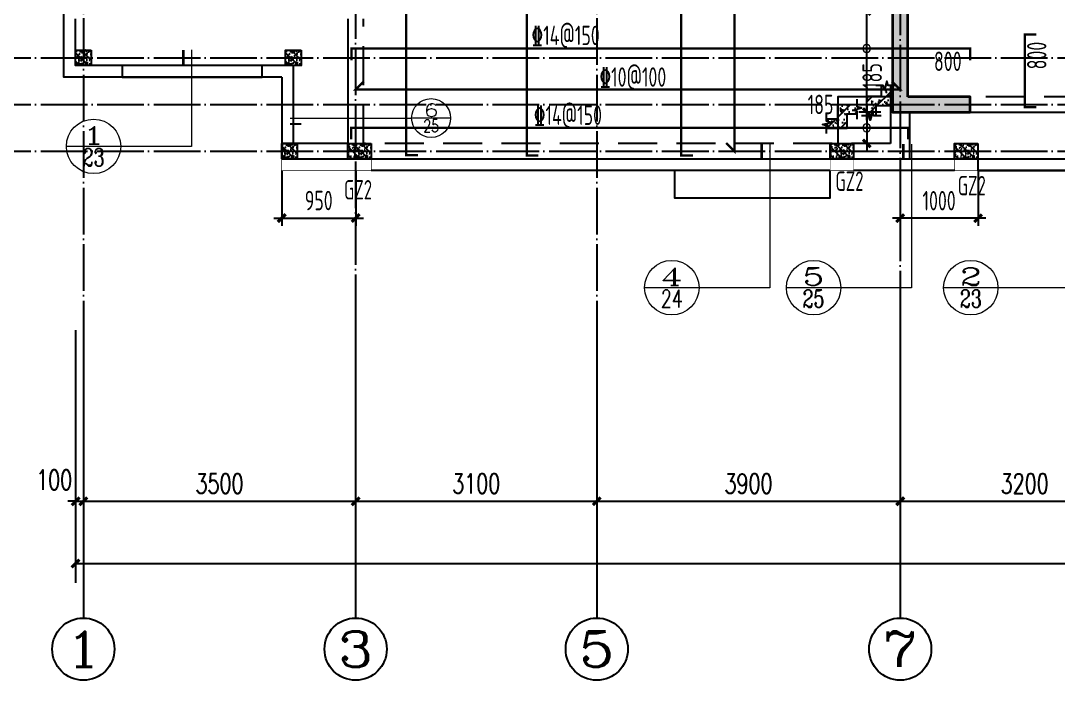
# Model space of a CAD drawing. Extents: x 393367 to 3005760, y 4998 to 826018.
# Drawn here: x 2492006 to 2505342, y 275819 to 284295 of the extents above; entities that cross this region are included whole.
import ezdxf
from ezdxf.enums import TextEntityAlignment as Align

# ---------------------------------------------------------------- set-up
doc = ezdxf.new("R2010")
doc.units = 0
doc.header["$LTSCALE"] = 1000
doc.linetypes.add('DASHED', pattern=[0.75, 0.5, -0.25])
doc.linetypes.add('DOTE', pattern=[2.42, 2, -0.2, 0.02, -0.2])
doc.layers.get('0').update_dxf_attribs({"linetype": 'CONTINUOUS'})
doc.layers.get('Defpoints').update_dxf_attribs({"linetype": 'CONTINUOUS'})
for name, color, linetype in [('AXIS', 3, 'CONTINUOUS'), ('AXIS_TEXT', 7, 'CONTINUOUS'), ('COLU', 7, 'CONTINUOUS'), ('DIM', 3, 'CONTINUOUS'), ('DOTE', 8, 'DOTE'), ('PUB_TEXT', 7, 'CONTINUOUS'), ('ROOF', 183, 'CONTINUOUS'), ('S-板正筋', 2, 'CONTINUOUS'), ('S-板正筋文字', 3, 'CONTINUOUS'), ('S-板负筋', 13, 'CONTINUOUS'), ('S-板负筋文字', 4, 'CONTINUOUS'), ('S-板负筋标注', 7, 'CONTINUOUS'), ('S-构造柱', 212, 'CONTINUOUS'), ('S-构造柱编号', 130, 'CONTINUOUS'), ('S-梁', 4, 'DASHED'), ('S-梁实线', 4, 'CONTINUOUS'), ('S-砼墙', 150, 'CONTINUOUS'), ('S-砼墙填充', 251, 'CONTINUOUS'), ('THIN', 7, 'CONTINUOUS'), ('看线', 251, 'CONTINUOUS')]:
    doc.layers.add(name, color=color, linetype=linetype)
doc.layers.add('DIM_IDEN', color=3, linetype='CONTINUOUS', lineweight=15)
doc.layers.add('REIN', color=1, linetype='CONTINUOUS', lineweight=18)
doc.styles.add('_TCH_AXIS', font='COMPLEX', dxfattribs={"bigfont": 'GBCBIG'})
doc.styles.add('_TCH_DIM_T3', font='SIMPLEX', dxfattribs={"width": 0.705882, "bigfont": 'GBCBIG'})
doc.styles.add('_TCH_LABEL', font='COMPLEX', dxfattribs={"bigfont": 'GBCBIG'})
doc.styles.add('COMPLEX', font='COMPLEX')
doc.styles.add('TSSD_Rein', font='Tssdeng.shx', dxfattribs={"width": 0.7, "bigfont": 'hztxt.shx'})
doc.dimstyles.new('_TCH_ARCH&&100', dxfattribs={"dimtxt": 255, "dimasz": 100, "dimexe": 250, "dimexo": 300, "dimgap": 100, "dimtad": 1, "dimdec": 0, "dimzin": 0, "dimdsep": 46, "dimtxsty": '_TCH_DIM_T3', "dimblk": 'ARCHTICK', "dimcen": 0.09, "dimclrt": 7, "dimazin": 2, "dimtfac": 1, "dimtdec": 0, "dimtix": 1, "dimtmove": 2, "dimatfit": 3, "dimldrblk": 'ARCHTICK', "dimfxl": 1, "dimtolj": 1, "dimtzin": 0, "dimarcsym": 0})
doc.dimstyles.new('TSSD_100_100$0', dxfattribs={"dimtxt": 250, "dimasz": 100, "dimexe": 100, "dimexo": 250, "dimgap": 100, "dimtad": 1, "dimdec": 0, "dimzin": 0, "dimdsep": 46, "dimtxsty": 'TSSD_Rein', "dimblk": 'ARCHTICK', "dimcen": 0, "dimdle": 100, "dimclrt": 7, "dimadec": 0, "dimazin": 0, "dimtfac": 1, "dimtdec": 0, "dimtix": 1, "dimtmove": 2, "dimatfit": 3, "dimldrblk": '_tsdbk', "dimfxl": 1, "dimtolj": 1, "dimtzin": 0, "dimarcsym": 0})

# ---------------------------------------------------------------- blocks, each defined once
blk = doc.blocks.new('_ArchTick')
at = {"color": 0, "linetype": 'ByBlock', "const_width": 0.4}
blk.add_lwpolyline([(-0.5, -0.5), (0.5, 0.5)], dxfattribs=at)
blk = doc.blocks.new('*D3238')
at = {"layer": 'AXIS', "color": 0, "lineweight": -2}
for p, q in [((6700, 4500), (6700, 2050)), ((6800, 4500), (6800, 2050)), ((6700, 2300), (6600, 2300)), ((6700, 2300), (6800, 2300)), ((6800, 2300), (6900, 2300))]:
    blk.add_line(p, q, dxfattribs=at)
at = {"layer": 'Defpoints', "color": 0}
for p in [(6700, 4800), (6800, 4800), (6800, 2300)]:
    blk.add_point(p, dxfattribs=at)
at = {"layer": 'AXIS', "color": 0, "lineweight": -2, "xscale": 100, "yscale": 100, "zscale": 100}
blk.add_blockref('_ArchTick', (6700, 2300), dxfattribs=at)
at = {"layer": 'AXIS', "color": 0, "lineweight": -2, "xscale": 100, "yscale": 100, "zscale": 100, "rotation": 180}
blk.add_blockref('_ArchTick', (6800, 2300), dxfattribs=at)
at = {"layer": 'AXIS', "color": 7, "insert": (6425, 2575), "char_height": 255, "attachment_point": 5, "style": '_TCH_DIM_T3'}
blk.add_mtext('\\A1;100', dxfattribs=at)
blk = doc.blocks.new('*D3239')
at = {"layer": 'AXIS', "color": 0, "lineweight": -2}
for p, q in [((6800, 4500), (6800, 2050)), ((10300, 4500), (10300, 2050)), ((6800, 2300), (10300, 2300))]:
    blk.add_line(p, q, dxfattribs=at)
at = {"layer": 'Defpoints', "color": 0}
for p in [(6800, 4800), (10300, 4800), (10300, 2300)]:
    blk.add_point(p, dxfattribs=at)
at = {"layer": 'AXIS', "color": 0, "lineweight": -2, "xscale": 100, "yscale": 100, "zscale": 100, "rotation": 180}
blk.add_blockref('_ArchTick', (6800, 2300), dxfattribs=at)
at = {"layer": 'AXIS', "color": 0, "lineweight": -2, "xscale": 100, "yscale": 100, "zscale": 100}
blk.add_blockref('_ArchTick', (10300, 2300), dxfattribs=at)
at = {"layer": 'AXIS', "color": 7, "insert": (8550, 2527), "char_height": 255, "attachment_point": 5, "style": '_TCH_DIM_T3'}
blk.add_mtext('\\A1;3500', dxfattribs=at)
blk = doc.blocks.new('*D3240')
at = {"layer": 'AXIS', "color": 0, "lineweight": -2}
for p, q in [((10300, 4500), (10300, 2050)), ((13400, 4500), (13400, 2050)), ((10300, 2300), (13400, 2300))]:
    blk.add_line(p, q, dxfattribs=at)
at = {"layer": 'Defpoints', "color": 0}
for p in [(10300, 4800), (13400, 4800), (13400, 2300)]:
    blk.add_point(p, dxfattribs=at)
at = {"layer": 'AXIS', "color": 0, "lineweight": -2, "xscale": 100, "yscale": 100, "zscale": 100, "rotation": 180}
blk.add_blockref('_ArchTick', (10300, 2300), dxfattribs=at)
at = {"layer": 'AXIS', "color": 0, "lineweight": -2, "xscale": 100, "yscale": 100, "zscale": 100}
blk.add_blockref('_ArchTick', (13400, 2300), dxfattribs=at)
at = {"layer": 'AXIS', "color": 7, "insert": (11850, 2527), "char_height": 255, "attachment_point": 5, "style": '_TCH_DIM_T3'}
blk.add_mtext('\\A1;3100', dxfattribs=at)
blk = doc.blocks.new('*D3241')
at = {"layer": 'AXIS', "color": 0, "lineweight": -2}
for p, q in [((13400, 4500), (13400, 2050)), ((17300, 4500), (17300, 2050)), ((13400, 2300), (17300, 2300))]:
    blk.add_line(p, q, dxfattribs=at)
at = {"layer": 'Defpoints', "color": 0}
for p in [(13400, 4800), (17300, 4800), (17300, 2300)]:
    blk.add_point(p, dxfattribs=at)
at = {"layer": 'AXIS', "color": 0, "lineweight": -2, "xscale": 100, "yscale": 100, "zscale": 100, "rotation": 180}
blk.add_blockref('_ArchTick', (13400, 2300), dxfattribs=at)
at = {"layer": 'AXIS', "color": 0, "lineweight": -2, "xscale": 100, "yscale": 100, "zscale": 100}
blk.add_blockref('_ArchTick', (17300, 2300), dxfattribs=at)
at = {"layer": 'AXIS', "color": 7, "insert": (15350, 2527), "char_height": 255, "attachment_point": 5, "style": '_TCH_DIM_T3'}
blk.add_mtext('\\A1;3900', dxfattribs=at)
blk = doc.blocks.new('*D3242')
at = {"layer": 'AXIS', "color": 0, "lineweight": -2}
for p, q in [((17300, 4500), (17300, 2050)), ((20500, 4500), (20500, 2050)), ((17300, 2300), (20500, 2300))]:
    blk.add_line(p, q, dxfattribs=at)
at = {"layer": 'Defpoints', "color": 0}
for p in [(17300, 4800), (20500, 4800), (20500, 2300)]:
    blk.add_point(p, dxfattribs=at)
at = {"layer": 'AXIS', "color": 0, "lineweight": -2, "xscale": 100, "yscale": 100, "zscale": 100, "rotation": 180}
blk.add_blockref('_ArchTick', (17300, 2300), dxfattribs=at)
at = {"layer": 'AXIS', "color": 0, "lineweight": -2, "xscale": 100, "yscale": 100, "zscale": 100}
blk.add_blockref('_ArchTick', (20500, 2300), dxfattribs=at)
at = {"layer": 'AXIS', "color": 7, "insert": (18900, 2527), "char_height": 255, "attachment_point": 5, "style": '_TCH_DIM_T3'}
blk.add_mtext('\\A1;3200', dxfattribs=at)
blk = doc.blocks.new('*D3247')
at = {"layer": 'AXIS', "color": 0, "lineweight": -2}
for p, q in [((6700, 4500), (6700, 1250)), ((61700, 4500), (61700, 1250)), ((6700, 1500), (61700, 1500))]:
    blk.add_line(p, q, dxfattribs=at)
at = {"layer": 'Defpoints', "color": 0}
for p in [(6700, 4800), (61700, 4800), (61700, 1500)]:
    blk.add_point(p, dxfattribs=at)
at = {"layer": 'AXIS', "color": 0, "lineweight": -2, "xscale": 100, "yscale": 100, "zscale": 100, "rotation": 180}
blk.add_blockref('_ArchTick', (6700, 1500), dxfattribs=at)
at = {"layer": 'AXIS', "color": 0, "lineweight": -2, "xscale": 100, "yscale": 100, "zscale": 100}
blk.add_blockref('_ArchTick', (61700, 1500), dxfattribs=at)
at = {"layer": 'AXIS', "color": 7, "insert": (34200, 1727), "char_height": 255, "attachment_point": 5, "style": '_TCH_DIM_T3'}
blk.add_mtext('\\A1;55000', dxfattribs=at)
blk = doc.blocks.new('_axiso')
blk.add_circle((0, 0), 0.5)
at = {"layer": 'AXIS_TEXT', "style": 'COMPLEX', "width": 1.041667}
blk.add_attdef('A', text='', height=0.56, dxfattribs=at).set_placement((-0.25, -0.28), (0.25, -0.28), align=Align.FIT)
blk = doc.blocks.new('*D752')
at = {"layer": 'Defpoints', "color": 0, "transparency": 16777216}
for p in [(2502881, 284419), (2503311, 284419), (2503311, 283119)]:
    blk.add_point(p, dxfattribs=at)
at = {"layer": 'DIM', "color": 0, "lineweight": -2, "transparency": 16777216}
for p, q in [((2502881, 283019), (2502881, 284519)), ((2503061, 284419), (2502781, 284419)), ((2503061, 283119), (2502781, 283119))]:
    blk.add_line(p, q, dxfattribs=at)
at = {"layer": 'DIM', "color": 0, "lineweight": -2, "transparency": 16777216, "xscale": 100, "yscale": 100, "zscale": 100}
for p, rotation in [((2502881, 284419), 90), ((2502881, 283119), 270)]:
    blk.add_blockref('_ArchTick', p, dxfattribs=dict(at, rotation=rotation))
blk = doc.blocks.new('_tsdbk')
blk.add_line((-1, 0), (0, 0))
at = {"const_width": 0.5}
blk.add_lwpolyline([(-0.7, -0.7), (0.7, 0.7)], dxfattribs=at)
blk = doc.blocks.new('*D753')
at = {"layer": 'Defpoints', "color": 0, "transparency": 16777216}
for p in [(2503186, 283119), (2502881, 282719), (2503186, 282719)]:
    blk.add_point(p, dxfattribs=at)
at = {"layer": 'DIM', "color": 0, "lineweight": -2, "transparency": 16777216}
for p, q in [((2502881, 283219), (2502881, 282619)), ((2502936, 283119), (2502781, 283119)), ((2502936, 282719), (2502781, 282719))]:
    blk.add_line(p, q, dxfattribs=at)
at = {"layer": 'DIM', "color": 0, "lineweight": -2, "transparency": 16777216, "xscale": 100, "yscale": 100, "zscale": 100}
for p, rotation in [((2502881, 283119), 90), ((2502881, 282719), 270)]:
    blk.add_blockref('_ArchTick', p, dxfattribs=dict(at, rotation=rotation))
blk = doc.blocks.new('A$C3AD31606')
at = {"layer": 'S-构造柱'}
h = blk.add_hatch(dxfattribs=at)
h.set_pattern_fill('ARMORED', color=256, scale=15, angle=-90, style=0)
h.set_pattern_definition([(320, (-154189.41, 3280163.765), (-9.4128202, -107.5890274), [11.25, -123.75]), (265, (-154189.41, 3280163.77), (112.82882, 20.8127), [9, -99]), (10.4514, (-154190.19, 3280154.8), (103.4159313, -86.7764073), [9.5610285, -105.1713168]), (316.1842, (-154159.41, 3280163.77), (-24.827852, -160.0861573), [16.875, -185.625]), (6.6356, (-154161.48, 3280150.42), (146.117681, -140.199406), [14.341543, -157.75695]), (261.1842, (-154159.41, 3280163.77), (146.11779, -140.199292), [13.5, -148.5]), (291, (-154166.91, 3280148.765), (-60.3928336, -89.5360578), [11.25, -123.75]), (236, (-154166.91, 3280148.77), (108.7725068, -36.4972998), [9, -99]), (341.4514, (-154171.94, 3280141.3), (48.3795745, -126.0333943), [9.5610285, -105.1713168]), (307.5, (-154189.41, 3280163.765), (49.93407807, -1.8239783), [0, -97.8, 0, -100.5, 0, -99.375]), (277.5, (-154189.41, 3280163.765), (59.1617568, -39.4604306), [0, -57.3, 0, -95.55, 0, -37.875]), (237.5, (-154189.41, 3280197.215), (-3.38323076, -80.07336543), [0, -37.5, 0, -117, 0, -155.25]), (227.5, (-154189.41, 3280212.215), (15.0157473, -87.4779254), [0, -48.75, 0, -77.7, 0, -110.25]), (315, (-154189.41, 3280163.765), (53.0330086, 53.0330086), [])])
h.paths.add_polyline_path([(200, 1690), (200, 1490), (0, 1490), (0, 1690)])
h = blk.add_hatch(dxfattribs=at)
h.set_pattern_fill('ARMORED', color=256, scale=15, angle=-90, style=0)
h.set_pattern_definition([(320, (-151489.41, 3280163.765), (-9.4128202, -107.5890274), [11.25, -123.75]), (265, (-151489.41, 3280163.77), (112.82882, 20.8127), [9, -99]), (10.4514, (-151490.19, 3280154.8), (103.4159313, -86.7764073), [9.5610285, -105.1713168]), (316.1842, (-151459.41, 3280163.77), (-24.827852, -160.0861573), [16.875, -185.625]), (6.6356, (-151461.48, 3280150.42), (146.117681, -140.199406), [14.341543, -157.75695]), (261.1842, (-151459.41, 3280163.77), (146.11779, -140.199292), [13.5, -148.5]), (291, (-151466.91, 3280148.765), (-60.3928336, -89.5360578), [11.25, -123.75]), (236, (-151466.91, 3280148.77), (108.7725068, -36.4972998), [9, -99]), (341.4514, (-151471.94, 3280141.3), (48.3795745, -126.0333943), [9.5610285, -105.1713168]), (307.5, (-151489.41, 3280163.765), (49.93407807, -1.8239783), [0, -97.8, 0, -100.5, 0, -99.375]), (277.5, (-151489.41, 3280163.765), (59.1617568, -39.4604306), [0, -57.3, 0, -95.55, 0, -37.875]), (237.5, (-151489.41, 3280197.215), (-3.38323076, -80.07336543), [0, -37.5, 0, -117, 0, -155.25]), (227.5, (-151489.41, 3280212.215), (15.0157473, -87.4779254), [0, -48.75, 0, -77.7, 0, -110.25]), (315, (-151489.41, 3280163.765), (53.0330086, 53.0330086), [])])
h.paths.add_polyline_path([(2900, 1690), (2900, 1490), (2700, 1490), (2700, 1690)])
h = blk.add_hatch(dxfattribs=at)
h.set_pattern_fill('ARMORED', color=256, scale=15, angle=-90, style=0)
h.set_pattern_definition([(320, (-151539.41, 3278963.765), (-9.4128202, -107.5890274), [11.25, -123.75]), (265, (-151539.41, 3278963.77), (112.82882, 20.8127), [9, -99]), (10.4514, (-151540.19, 3278954.8), (103.4159313, -86.7764073), [9.5610285, -105.1713168]), (316.1842, (-151509.41, 3278963.77), (-24.827852, -160.0861573), [16.875, -185.625]), (6.6356, (-151511.48, 3278950.42), (146.117681, -140.199406), [14.341543, -157.75695]), (261.1842, (-151509.4, 3278963.77), (146.11779, -140.199292), [13.5, -148.5]), (291, (-151516.91, 3278948.765), (-60.3928336, -89.5360578), [11.25, -123.75]), (236, (-151516.91, 3278948.77), (108.7725068, -36.4972998), [9, -99]), (341.4514, (-151521.94, 3278941.3), (48.3795745, -126.0333943), [9.5610285, -105.1713168]), (307.5, (-151539.408, 3278963.765), (49.93407807, -1.8239783), [0, -97.8, 0, -100.5, 0, -99.375]), (277.5, (-151539.41, 3278963.765), (59.1617568, -39.4604306), [0, -57.3, 0, -95.55, 0, -37.875]), (237.5, (-151539.408, 3278997.215), (-3.38323076, -80.07336543), [0, -37.5, 0, -117, 0, -155.25]), (227.5, (-151539.41, 3279012.215), (15.0157473, -87.4779254), [0, -48.75, 0, -77.7, 0, -110.25]), (315, (-151539.41, 3278963.765), (53.0330086, 53.0330086), [])])
h.paths.add_polyline_path([(2850, 490), (2850, 290), (2650, 290), (2650, 490)])
h = blk.add_hatch(dxfattribs=at)
h.set_pattern_fill('ARMORED', color=256, scale=15, angle=-90, style=0)
h.set_pattern_definition([(320, (-150589.41, 3278963.76), (-9.4128202, -107.5890274), [11.25, -123.75]), (265, (-150589.41, 3278963.76), (112.82882, 20.8127), [9, -99]), (10.4514, (-150590.19, 3278954.8), (103.4159313, -86.7764073), [9.5610285, -105.1713168]), (316.1842, (-150559.41, 3278963.76), (-24.827852, -160.0861573), [16.875, -185.625]), (6.6356, (-150561.48, 3278950.42), (146.117681, -140.199406), [14.341543, -157.75695]), (261.1842, (-150559.41, 3278963.76), (146.11779, -140.199292), [13.5, -148.5]), (291, (-150566.91, 3278948.76), (-60.3928336, -89.5360578), [11.25, -123.75]), (236, (-150566.91, 3278948.76), (108.7725068, -36.4972998), [9, -99]), (341.4514, (-150571.94, 3278941.3), (48.3795745, -126.0333943), [9.5610285, -105.1713168]), (307.5, (-150589.41, 3278963.76), (49.93407807, -1.8239783), [0, -97.8, 0, -100.5, 0, -99.375]), (277.5, (-150589.41, 3278963.76), (59.1617568, -39.4604306), [0, -57.3, 0, -95.55, 0, -37.875]), (237.5, (-150589.41, 3278997.21), (-3.38323076, -80.07336543), [0, -37.5, 0, -117, 0, -155.25]), (227.5, (-150589.41, 3279012.21), (15.0157473, -87.4779254), [0, -48.75, 0, -77.7, 0, -110.25]), (315, (-150589.41, 3278963.76), (53.0330086, 53.0330086), [])])
h.paths.add_polyline_path([(3800, 490), (3800, 290), (3500, 290), (3500, 490)])
h = blk.add_hatch(dxfattribs=at)
h.set_pattern_fill('ARMORED', color=256, scale=15, angle=-90, style=0)
h.set_pattern_definition([(320, (-144389.41, 3278963.76), (-9.4128202, -107.5890274), [11.25, -123.75]), (265, (-144389.41, 3278963.76), (112.82882, 20.8127), [9, -99]), (10.4514, (-144390.19, 3278954.8), (103.4159313, -86.7764073), [9.5610285, -105.1713168]), (316.1842, (-144359.41, 3278963.76), (-24.827852, -160.0861573), [16.875, -185.625]), (6.6356, (-144361.48, 3278950.42), (146.117681, -140.199406), [14.341543, -157.75695]), (261.1842, (-144359.41, 3278963.76), (146.11779, -140.199292), [13.5, -148.5]), (291, (-144366.91, 3278948.76), (-60.3928336, -89.5360578), [11.25, -123.75]), (236, (-144366.91, 3278948.76), (108.7725068, -36.4972998), [9, -99]), (341.4514, (-144371.94, 3278941.3), (48.3795745, -126.0333943), [9.5610285, -105.1713168]), (307.5, (-144389.41, 3278963.76), (49.93407807, -1.8239783), [0, -97.8, 0, -100.5, 0, -99.375]), (277.5, (-144389.41, 3278963.76), (59.1617568, -39.4604306), [0, -57.3, 0, -95.55, 0, -37.875]), (237.5, (-144389.41, 3278997.21), (-3.38323076, -80.07336543), [0, -37.5, 0, -117, 0, -155.25]), (227.5, (-144389.41, 3279012.21), (15.0157473, -87.4779254), [0, -48.75, 0, -77.7, 0, -110.25]), (315, (-144389.41, 3278963.76), (53.0330086, 53.0330086), [])])
h.paths.add_polyline_path([(10000, 490), (10000, 290), (9700, 290), (9700, 490)])
h = blk.add_hatch(dxfattribs=at)
h.set_pattern_fill('ARMORED', color=256, scale=15, angle=-90, style=0)
h.set_pattern_definition([(320, (-142789.41, 3278963.76), (-9.4128202, -107.5890274), [11.25, -123.75]), (265, (-142789.41, 3278963.76), (112.82882, 20.8127), [9, -99]), (10.4514, (-142790.19, 3278954.8), (103.4159313, -86.7764073), [9.5610285, -105.1713168]), (316.1842, (-142759.41, 3278963.76), (-24.827852, -160.0861573), [16.875, -185.625]), (6.6356, (-142761.48, 3278950.42), (146.117681, -140.199406), [14.341543, -157.75695]), (261.1842, (-142759.41, 3278963.76), (146.11779, -140.199292), [13.5, -148.5]), (291, (-142766.91, 3278948.76), (-60.3928336, -89.5360578), [11.25, -123.75]), (236, (-142766.91, 3278948.76), (108.7725068, -36.4972998), [9, -99]), (341.4514, (-142771.94, 3278941.3), (48.3795745, -126.0333943), [9.5610285, -105.1713168]), (307.5, (-142789.41, 3278963.76), (49.93407807, -1.8239783), [0, -97.8, 0, -100.5, 0, -99.375]), (277.5, (-142789.41, 3278963.76), (59.1617568, -39.4604306), [0, -57.3, 0, -95.55, 0, -37.875]), (237.5, (-142789.41, 3278997.21), (-3.38323076, -80.07336543), [0, -37.5, 0, -117, 0, -155.25]), (227.5, (-142789.41, 3279012.21), (15.0157473, -87.4779254), [0, -48.75, 0, -77.7, 0, -110.25]), (315, (-142789.41, 3278963.76), (53.0330086, 53.0330086), [])])
h.paths.add_polyline_path([(11600, 490), (11600, 290), (11300, 290), (11300, 490)])
for points in [[(200, 1690), (200, 1490), (0, 1490), (0, 1690)], [(2900, 1690), (2900, 1490), (2700, 1490), (2700, 1690)], [(2850, 490), (2850, 290), (2650, 290), (2650, 490)], [(3800, 490), (3800, 290), (3500, 290), (3500, 490)], [(10000, 490), (10000, 290), (9700, 290), (9700, 490)], [(11600, 490), (11600, 290), (11300, 290), (11300, 490)]]:
    blk.add_lwpolyline(points, close=True, dxfattribs=at)
at = {"layer": 'S-构造柱编号', "color": 2, "linetype": 'ByBlock', "style": 'TSSD_Rein', "width": 0.65}
for p in [(3451, -231, 0), (9768, -121, 0), (11340, -178, 0)]:
    blk.add_text('GZ2', height=250, dxfattribs=at).set_placement(p)
blk = doc.blocks.new('A$C23552573')
at = {"layer": 'DIM_IDEN', "color": 150}
for p, q in [((3706, 3405), (3706, 2166)), ((4973, 2530), (5420, 2530)), ((5420, 2530), (6536, 2530)), ((7036, 2530), (6536, 2530)), ((2797, 2166), (2097, 2166)), ((3706, 2166), (2797, 2166)), ((11139, 2205), (11139, 350)), ((12962, 2195), (12962, 350)), ((10230, 350), (9530, 350)), ((11139, 350), (10230, 350)), ((12053, 350), (11353, 350)), ((12962, 350), (12053, 350)), ((14073, 350), (13373, 350)), ((14983, 350), (14073, 350))]:
    blk.add_line(p, q, dxfattribs=at)
for points, const_width in [([(3601, 3405), (3601, 3205)], 35), ([(4973, 2455), (5116, 2455)], 25), ([(11034, 2205), (11034, 2005)], 35), ([(12857, 2195), (12857, 1995)], 35)]:
    blk.add_lwpolyline(points, dxfattribs=dict(at, const_width=const_width))
for centre, radius in [((6786, 2530), 250), ((2447, 2166), 350), ((9880, 350), 350), ((11703, 350), 350), ((13723, 350), 350)]:
    blk.add_circle(centre, radius, dxfattribs=at)
at = {"layer": 'PUB_TEXT', "style": '_TCH_LABEL'}
for s, height, width, p, p2 in [('6', 161, 1.875, (6686, 2550), (6887, 2550)), ('1', 225, 2.916667, (2306, 2194), (2588, 2194)), ('25', 161, 0.772059, (6686, 2349), (6887, 2349)), ('23', 225.4, 0.772059, (2306, 1913), (2588, 1913)), ('4', 225, 1.640625, (9739, 378), (10021, 378)), ('5', 225, 1.875, (11562, 378), (11843, 378)), ('2', 225, 1.875, (13583, 378), (13864, 378)), ('24', 225.4, 0.729167, (9739, 96), (10021, 96)), ('25', 225.4, 0.772059, (11562, 96), (11843, 96)), ('23', 225.4, 0.772059, (13583, 96), (13864, 96))]:
    blk.add_text(s, height=height, dxfattribs=dict(at, width=width)).set_placement(p, p2, align=Align.FIT)
blk = doc.blocks.new('A$C5B1C5F32')
at = {"color": 30, "const_width": 8}
for points in [[(2800, 500), (2800, 350), (3950, 350), (3950, 500)], [(9850, 500), (9850, 350), (10150, 350), (10150, 500)], [(11450, 500), (11450, 350), (11750, 350), (11750, 500)]]:
    blk.add_lwpolyline(points, dxfattribs=at)
at = {"layer": '看线', "color": 201}
blk.add_lwpolyline([(2800, 1550), (0, 1550), (0, 10050), (1800, 10050), (1800, 11050), (4500, 11051), (4500, 10900)], dxfattribs=at)
at = {"layer": '看线', "color": 202, "ltscale": 0.5}
for points in [[(750, 1700), (750, 1550), (2550, 1550), (2550, 1700)], [(2800, 1550), (2800, 700)], [(11750, 500), (11750, 350), (13350, 350), (13350, 500)], [(9850, 350), (3950, 350)], [(7850, 350), (7850, 0), (9850, 0), (9850, 350)], [(11450, 350), (10150, 350)], [(13950, 350), (11750, 350)]]:
    blk.add_lwpolyline(points, dxfattribs=at)
blk = doc.blocks.new('A$C3E0034D9')
at = {"layer": 'S-砼墙填充'}
blk.add_hatch(color=142, dxfattribs=at).paths.add_polyline_path([(10700, 800), (10700, 2250), (10500, 2250), (10500, 600), (11500, 600), (11500, 800)])
at = {"layer": 'S-梁'}
for p, q in [((3700, 200), (3700, 1800)), ((10475, 700), (10475, 200)), ((13700, 800), (11500, 800)), ((10475, 200), (3700, 200))]:
    blk.add_line(p, q, dxfattribs=at)
at = {"layer": 'S-梁实线'}
for p, q in [((3500, 1800), (3500, 200)), ((10725, 0), (10725, 600)), ((11500, 600), (13800, 600)), ((2650, 200), (2650, 0)), ((3500, 200), (2650, 200)), ((2650, 0), (3600, 0)), ((3600, 0), (10725, 0))]:
    blk.add_line(p, q, dxfattribs=at)
at = {"layer": 'S-砼墙', "color": 150, "lineweight": 35}
blk.add_lwpolyline([(10700, 800), (10700, 2250), (10500, 2250), (10500, 600), (11500, 600), (11500, 800)], close=True, dxfattribs=at)
blk = doc.blocks.new('A$C27437B8F')
at = {"layer": 'COLU'}
h = blk.add_hatch(dxfattribs=at)
h.set_pattern_fill('ARMORED', color=256, scale=25, style=0)
h.set_pattern_definition([(50, (-2498093.91, -485689.56), (179.315046, -15.688034), [18.75, -206.25]), (355, (-2498093.91, -485689.56), (-34.687833, 188.048033), [15, -165]), (100.4514, (-2498078.97, -485690.86), (144.627345, 172.359886), [15.935047, -175.285528]), (46.1842, (-2498093.91, -485639.56), (266.810262, -41.379754), [28.125, -309.375]), (96.6356, (-2498071.68, -485643), (233.665676, 243.529468), [23.902572, -262.92825]), (351.1842, (-2498093.9, -485639.56), (233.665486, 243.52965), [22.5, -247.5]), (21, (-2498068.91, -485652.06), (149.226763, -100.654723), [18.75, -206.25]), (326, (-2498068.91, -485652.06), (60.828833, 181.287511), [15, -165]), (71.4514, (-2498056.48, -485660.44), (210.055657, 80.632624), [15.935047, -175.285528]), (37.5, (-2498093.913, -485689.555), (3.0399638, 83.2234635), [0, -163, 0, -167.5, 0, -165.625]), (7.5, (-2498093.91, -485689.555), (65.7673844, 98.602928), [0, -95.5, 0, -159.25, 0, -63.125]), (327.5, (-2498149.663, -485689.555), (133.455609, -5.638718), [0, -62.5, 0, -195, 0, -258.75]), (317.5, (-2498174.66, -485689.56), (145.7965423, 25.0262456), [0, -81.25, 0, -129.5, 0, -183.75]), (45, (-2498093.91, -485689.56), (-88.3883476, 88.3883476), [])])
h.paths.add_polyline_path([(318, 67), (318, 252), (446, 252), (446, 281), (393, 298), (499, 327), (446, 343), (446, 372), (198, 372), (198, 187), (53, 187), (53, 158), (106, 142), (0, 113), (53, 96), (53, 67)])
for points in [[(53, 187), (198, 187), (198, 372), (446, 372)], [(53, 67), (318, 67), (318, 252), (446, 252)]]:
    blk.add_lwpolyline(points, dxfattribs=at)
at = {"layer": 'THIN'}
for points in [[(446, 185), (446, 281), (393, 298), (499, 327), (446, 343), (446, 439)], [(53, 0), (53, 96), (0, 113), (106, 142), (53, 158), (53, 254)]]:
    blk.add_lwpolyline(points, dxfattribs=at)
blk = doc.blocks.new('*D3045')
at = {"layer": 'Defpoints', "color": 0}
for p in [(2495361, 282619), (2496311, 282619), (2496311, 281759)]:
    blk.add_point(p, dxfattribs=at)
at = {"layer": 'DIM', "color": 0, "lineweight": -2}
for p, q in [((2495361, 282369), (2495361, 281659)), ((2496311, 282369), (2496311, 281659)), ((2495261, 281759), (2496411, 281759))]:
    blk.add_line(p, q, dxfattribs=at)
at = {"layer": 'DIM', "color": 0, "lineweight": -2, "xscale": 100, "yscale": 100, "zscale": 100, "rotation": 180}
blk.add_blockref('_ArchTick', (2495361, 281759), dxfattribs=at)
at = {"layer": 'DIM', "color": 0, "lineweight": -2, "xscale": 100, "yscale": 100, "zscale": 100}
blk.add_blockref('_ArchTick', (2496311, 281759), dxfattribs=at)
at = {"layer": 'DIM', "color": 7, "insert": (2495836, 281984), "char_height": 250, "attachment_point": 5, "style": 'TSSD_Rein'}
blk.add_mtext('\\A1;950', dxfattribs=at)
blk = doc.blocks.new('*D3046')
at = {"layer": 'Defpoints', "color": 0}
for p in [(2503311, 282619), (2504311, 282619), (2503311, 281757)]:
    blk.add_point(p, dxfattribs=at)
at = {"layer": 'DIM', "color": 0, "lineweight": -2}
for p, q in [((2503311, 282369), (2503311, 281657)), ((2504311, 282369), (2504311, 281657)), ((2504411, 281757), (2503211, 281757))]:
    blk.add_line(p, q, dxfattribs=at)
at = {"layer": 'DIM', "color": 0, "lineweight": -2, "xscale": 100, "yscale": 100, "zscale": 100, "rotation": 180}
blk.add_blockref('_ArchTick', (2503311, 281757), dxfattribs=at)
at = {"layer": 'DIM', "color": 0, "lineweight": -2, "xscale": 100, "yscale": 100, "zscale": 100}
blk.add_blockref('_ArchTick', (2504311, 281757), dxfattribs=at)
at = {"layer": 'DIM', "color": 7, "insert": (2503811, 281982), "char_height": 250, "attachment_point": 5, "style": 'TSSD_Rein'}
blk.add_mtext('\\A1;1000', dxfattribs=at)
blk = doc.blocks.new('A$C427E36F2')
at = {"layer": 'AXIS'}
for p, q in [((6800, 4800), (6800, 800)), ((10300, 4800), (10300, 800)), ((13400, 4800), (13400, 800)), ((17300, 4800), (17300, 800))]:
    blk.add_line(p, q, dxfattribs=at)
at = {"layer": 'DOTE', "linetype": 'DOTE', "ltscale": 0.3}
for p, q in [((6800, 20850), (6800, 4800)), ((13400, 20850), (13400, 4800)), ((17300, 14700), (17300, 4800)), ((10300, 13200), (10300, 4800)), ((4800, 8000), (63600, 8000)), ((4800, 7400), (63600, 7400)), ((4800, 6800), (63600, 6800))]:
    blk.add_line(p, q, dxfattribs=at)
at = {"layer": 'AXIS'}
ref = blk.add_blockref('_axiso', (6800, 400), dxfattribs=dict(at, xscale=800, yscale=800, zscale=800))
ref.add_attrib('A', '1', dxfattribs={"layer": 'AXIS_TEXT', "height": 452.5, "style": '_TCH_AXIS', "width": 2.333333}).set_placement((6573.7, 173.7), (7026.3, 173.7), align=Align.FIT)
ref = blk.add_blockref('_axiso', (10300, 400), dxfattribs=dict(at, xscale=800, yscale=800, zscale=800))
ref.add_attrib('A', '3', dxfattribs={"layer": 'AXIS_TEXT', "height": 452.5, "style": '_TCH_AXIS', "width": 1.5}).set_placement((10073.7, 173.7), (10526.3, 173.7), align=Align.FIT)
ref = blk.add_blockref('_axiso', (13400, 400), dxfattribs=dict(at, xscale=800, yscale=800, zscale=800))
ref.add_attrib('A', '5', dxfattribs={"layer": 'AXIS_TEXT', "height": 452.5, "style": '_TCH_AXIS', "width": 1.5}).set_placement((13173.7, 173.7), (13626.3, 173.7), align=Align.FIT)
ref = blk.add_blockref('_axiso', (17300, 400), dxfattribs=dict(at, xscale=800, yscale=800, zscale=800))
ref.add_attrib('A', '7', dxfattribs={"layer": 'AXIS_TEXT', "height": 452.5, "style": '_TCH_AXIS', "width": 1.5}).set_placement((17073.7, 173.7), (17526.3, 173.7), align=Align.FIT)
dim = blk.add_linear_dim(base=(6800, 2300), p1=(6700, 4800), p2=(6800, 4800), angle=0, dimstyle='_TCH_ARCH&&100', dxfattribs=at)
dim.commit()
dim.dimension.update_dxf_attribs({"geometry": '*D3238', "text_midpoint": (6425, 2575), "dimtype": 129})
for p1, p2, distance, picture, middle in [((6700, 4800), (61700, 4800), -3300, '*D3247', (34200, 1727.5)), ((6800, 4800), (10300, 4800), -2500, '*D3239', (8550, 2527.5)), ((10300, 4800), (13400, 4800), -2500, '*D3240', (11850, 2527.5)), ((13400, 4800), (17300, 4800), -2500, '*D3241', (15350, 2527.5)), ((17300, 4800), (20500, 4800), -2500, '*D3242', (18900, 2527.5))]:
    dim = blk.add_aligned_dim(p1=p1, p2=p2, distance=distance, dimstyle='_TCH_ARCH&&100', dxfattribs=at)
    dim.commit()
    dim.dimension.update_dxf_attribs({"geometry": picture, "text_midpoint": middle})

msp = doc.modelspace()

# ---------------------------------------------------------------- linework, layer by layer
at = {"layer": 'PUB_TEXT', "color": 6}
for points in [[(2495510.61754, 282718.66549), (2495510.61754, 283718.66549), (2492710.61754, 283718.66549), (2492710.61904, 284318.6664)], [(2503435.61723, 282518.6613), (2509586.33542, 282518.6613)]]:
    msp.add_lwpolyline(points, dxfattribs=at)
at = {"layer": 'REIN'}
for points in [[(2502830.57324, 283937.64628, 1), (2502930.57324, 283937.64628, 1)], [(2502830.57324, 282918.66571, 1), (2502930.57324, 282918.66571, 1)]]:
    msp.add_lwpolyline(points, format="xyb", close=True, dxfattribs=at)
at = {"layer": 'ROOF'}
msp.add_lwpolyline([(2503210.5232, 283318.66616), (2502510.61988, 283318.66615), (2502510.61988, 282718.66615)], dxfattribs=at)
at = {"layer": 'S-板正筋', "const_width": 30}
for points in [[(2501073.92347, 282724.73128), (2501179.98948, 282618.66526), (2501179.98948, 289018.6468), (2501073.92347, 288912.58078)], [(2496416.68711, 283515.39572), (2496310.62109, 283409.32971), (2503310.61912, 283409.32971), (2503204.5531, 283515.39572)]]:
    msp.add_lwpolyline(points, dxfattribs=at)
at = {"layer": 'S-板负筋', "const_width": 30}
for points in [[(2497110.61859, 282567.9721), (2496960.61859, 282567.97212), (2496960.61895, 289918.6643), (2497110.61895, 289918.66428)], [(2500645.4932, 282563.6438), (2500495.4932, 282563.64382), (2500495.4935, 289818.64664), (2500645.4935, 289818.64662)], [(2498660.66644, 282563.6438), (2498510.66644, 282563.64382), (2498510.66675, 289618.64664), (2498660.66675, 289618.64662)], [(2505060.66755, 283181.97126), (2504910.66755, 283181.97128), (2504910.66778, 284118.66658), (2505060.66778, 284118.66656)], [(2505060.66755, 283181.97126), (2504910.66755, 283181.97128), (2504910.66778, 284118.66615), (2505060.66778, 284118.66613)], [(2496256.0964, 283787.64628), (2496256.0964, 283937.64628), (2504210.61912, 283937.64628), (2504210.61912, 283787.64628)], [(2496250.97708, 282768.66581), (2496250.97708, 282918.66581), (2503412.05217, 282918.66581), (2503412.05217, 282768.66581)]]:
    msp.add_lwpolyline(points, dxfattribs=at)

# ---------------------------------------------------------------- block references
for name, p in [('A$C427E36F2', (2486010.61679, 275818.6659)), ('A$C3AD31606', (2492710.61812, 282228.35412)), ('A$C27437B8F', (2502312.23984, 282846.33223))]:
    msp.add_blockref(name, p)
at = {"xscale": -1, "rotation": 90}
msp.add_blockref('A$C27437B8F', (2503251.48187, 283517.04452), dxfattribs=at)
at = {"layer": 'DIM_IDEN'}
for name, p in [('A$C23552573', (2490494.70898, 280514.04175)), ('A$C5B1C5F32', (2492560.63488, 282018.666))]:
    msp.add_blockref(name, p, dxfattribs=at)
at = {"layer": 'S-砼墙'}
msp.add_blockref('A$C3E0034D9', (2492710.61754, 282518.66379), dxfattribs=at)

# ---------------------------------------------------------------- texts
at = {"layer": 'S-板正筋文字', "style": 'TSSD_Rein', "width": 0.7}
msp.add_text('%%13210@100', height=250, dxfattribs=at).set_placement((2499444.89917, 283446.14318))
at = {"layer": 'S-板负筋文字', "style": 'TSSD_Rein', "width": 0.7}
for p in [(2498571.51347, 283980.98138), (2498600.85698, 282955.3181)]:
    msp.add_text('%%13214@150', height=250, dxfattribs=at).set_placement(p)
at = {"layer": 'S-板负筋标注', "style": 'TSSD_Rein', "width": 0.7}
for s, rotation, p in [('800', 89.999992032, (2504940.9863, 283847.44894)), ('185', 90, (2502825.43509, 283584.37344))]:
    msp.add_text(s, height=250, rotation=rotation, dxfattribs=at).set_placement(p, align=Align.TOP_CENTER)
for s, p in [('800', (2503922.59969, 283898.43901)), ('185', (2502286.62276, 283343.5914))]:
    msp.add_text(s, height=250, dxfattribs=at).set_placement(p, align=Align.TOP_CENTER)

# ---------------------------------------------------------------- dimensions: what is measured, and where the dimension line sits
at = {"layer": 'DIM'}
for base, p1, p2, picture, middle in [((2502880.57324, 284418.66549), (2503310.61754, 283118.66615), (2503310.61754, 284418.66549), '*D752', (2502880.57324, 283768.66582)), ((2502880.57324, 282718.66526), (2503185.61912, 283118.66615), (2503185.61912, 282718.66526), '*D753', (2502880.57324, 282918.66571))]:
    dim = msp.add_linear_dim(base=base, p1=p1, p2=p2, angle=90, text=' ', dimstyle='TSSD_100_100$0', dxfattribs=at)
    dim.commit()
    dim.dimension.update_dxf_attribs({"geometry": picture, "text_midpoint": middle})
for base, p1, p2, picture, middle in [((2496310.61663, 281759.40235), (2495360.61829, 282618.66549), (2496310.61663, 282618.66549), '*D3045', (2495835.61746, 281984.40235)), ((2503310.61663, 281756.60421), (2504310.61559, 282618.66131), (2503310.61663, 282618.66131), '*D3046', (2503810.61611, 281981.60421))]:
    dim = msp.add_linear_dim(base=base, p1=p1, p2=p2, dimstyle='TSSD_100_100$0', dxfattribs=at)
    dim.commit()
    dim.dimension.update_dxf_attribs({"geometry": picture, "text_midpoint": middle})

doc.saveas('drawing.dxf')
